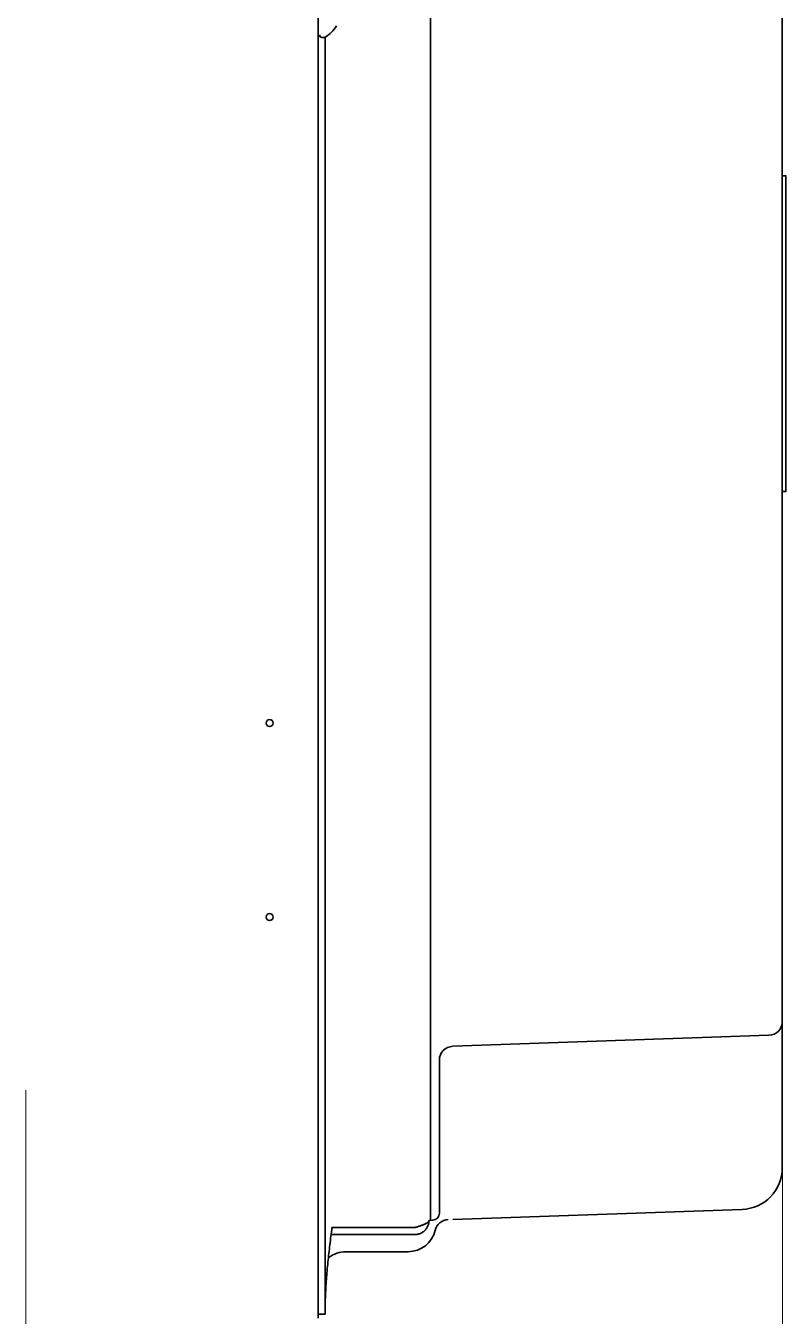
# Model space of a CAD drawing. Extents: x 5809 to 10669, y -850 to 3886.
# Drawn here: x 8032.5 to 8142.2, y 1374.2 to 1560.5 of the extents above; entities that cross this region are included whole.
import ezdxf

# ---------------------------------------------------------------- set-up
doc = ezdxf.new("R2010")
doc.units = 0
doc.header["$LTSCALE"] = 5
doc.layers.get('0').update_dxf_attribs({"linetype": 'CONTINUOUS', "lineweight": 0})
doc.layers.add('1', color=7, linetype='CONTINUOUS', true_color=0xffffff)

msp = doc.modelspace()

# ---------------------------------------------------------------- linework, layer by layer
at = {"color": 1}
msp.add_line((8032.47, 1406.83), (8032.47, 1306.83), dxfattribs=at)
at = {"color": 4}
msp.add_line((8141.69, 1399.83), (8141.69, 1299.83), dxfattribs=at)
at = {"layer": '1', "color": 7, "linetype": 'Continuous', "lineweight": 35}
for p, q in [((8090.87, 1388.07), (8090.87, 2406.35)), ((8074.67, 2393.33), (8074.67, 1373.93)), ((8141.67, 1586.09), (8141.67, 1416.77)), ((8075.27, 1558.78), (8075.47, 1558.78)), ((8075.67, 1376.62), (8075.67, 1558.83)), ((8142.24, 1538.81), (8141.67, 1538.81)), ((8142.24, 1523.97), (8142.17, 1523.97)), ((8142.17, 1515.53), (8142.17, 1514.4)), ((8142.17, 1508.08), (8142.24, 1508.08)), ((8141.67, 1493.24), (8142.24, 1493.24)), ((8141.67, 1412.78), (8141.67, 1416.77)), ((8094.1, 1413.18), (8139.74, 1414.77)), ((8141.67, 1412.78), (8141.67, 1395.64)), ((8092.17, 1411.54), (8092.17, 1389.08)), ((8135.88, 1389.64), (8094.1, 1388.18)), ((8090.67, 1388.06), (8091.13, 1388.08)), ((8091.13, 1388.08), (8091.21, 1388.08)), ((8076.58, 1386.03), (8088.67, 1386.03)), ((8076.67, 1387.03), (8088.67, 1387.03)), ((8078.67, 1383.53), (8087.67, 1383.53)), ((8075.67, 1376.53), (8075.67, 1374.53)), ((8074.67, 1374.53), (8075.67, 1374.53))]:
    msp.add_line(p, q, dxfattribs=at)
for centre in [(8067.67, 1459.83), (8067.67, 1431.83)]:
    msp.add_circle(centre, 0.5, dxfattribs=at)
for centre, radius, start, end in [((8075.27, 1559.18), 0.4, 180, 270), ((8073.25, 1562.98), 4.8, 300.3012, 328.4186), ((8075.47, 1559.18), 0.4, 270, 300.3012), ((8139.67, 1416.77), 2, 272, 0), ((8094.17, 1411.18), 2, 92, 180), ((8135.67, 1395.64), 6, 272, 0), ((8091.17, 1389.08), 1, 272, 0), ((8093.52, 1386.16), 2, 92, 166.83), ((8087.67, 1387.53), 4, 270, 346.8394), ((8078.67, 1379.53), 4, 90, 127.4921)]:
    msp.add_arc(centre, radius, start, end, dxfattribs=at)
for points, knots in [([(8142.17, 1538.81), (8142.17, 1538.81), (8142.17, 1538.78), (8142.17, 1538.56), (8142.17, 1537.91), (8142.17, 1537.12), (8142.17, 1536.37), (8142.17, 1535.77), (8142.17, 1535.11), (8142.17, 1534.14), (8142.17, 1532.73), (8142.17, 1530.69), (8142.17, 1528.33), (8142.17, 1525.64), (8142.17, 1521.93), (8142.17, 1518.31), (8142.17, 1516.03)], [0, 0, 0, 0, 0.034613, 0.147046, 0.25253, 0.349668, 0.394855, 0.43772, 0.479526, 0.521409, 0.604506, 0.685109, 0.761227, 0.831118, 0.893788, 1, 1, 1, 1]), ([(8142.17, 1516.03), (8142.17, 1513.75), (8142.17, 1510.12), (8142.17, 1506.42), (8142.17, 1503.72), (8142.17, 1501.36), (8142.17, 1499.33), (8142.17, 1497.92), (8142.17, 1496.94), (8142.17, 1496.28), (8142.17, 1495.68), (8142.17, 1494.93), (8142.17, 1494.14), (8142.17, 1493.5), (8142.17, 1493.27), (8142.17, 1493.24), (8142.17, 1493.24)], [0, 0, 0, 0, 0.106212, 0.168882, 0.238773, 0.314891, 0.395494, 0.478591, 0.520474, 0.56228, 0.605145, 0.650332, 0.74747, 0.852954, 0.965387, 1, 1, 1, 1]), ([(8076.67, 1387.03), (8076.57, 1386.19), (8076.36, 1384.53), (8076.08, 1382.03), (8075.85, 1379.53), (8075.74, 1377.61), (8075.7, 1376.53), (8075.7, 1376.28)], [0, 0, 0, 0, 0.232572, 0.465144, 0.697716, 0.930287, 1, 1, 1, 1])]:
    msp.add_open_spline(points, degree=3, knots=knots, dxfattribs=at)
for points in [[(8090.67, 1388.03), (8090.67, 1388), (8090.66, 1387.95), (8090.63, 1387.88), (8090.56, 1387.81), (8090.48, 1387.74), (8090.37, 1387.67), (8090.24, 1387.6), (8090.09, 1387.53), (8089.92, 1387.45), (8089.74, 1387.38), (8089.54, 1387.31), (8089.34, 1387.24), (8089.12, 1387.17), (8088.9, 1387.1), (8088.75, 1387.05), (8088.67, 1387.03)], [(8090.67, 1388.03), (8090.67, 1387.95), (8090.66, 1387.8), (8090.63, 1387.58), (8090.56, 1387.36), (8090.48, 1387.16), (8090.37, 1386.96), (8090.24, 1386.78), (8090.09, 1386.61), (8089.92, 1386.46), (8089.74, 1386.33), (8089.54, 1386.22), (8089.34, 1386.13), (8089.12, 1386.07), (8088.9, 1386.03), (8088.75, 1386.03), (8088.67, 1386.03)]]:
    msp.add_open_spline(points, degree=3, dxfattribs=at)

doc.saveas('drawing.dxf')
